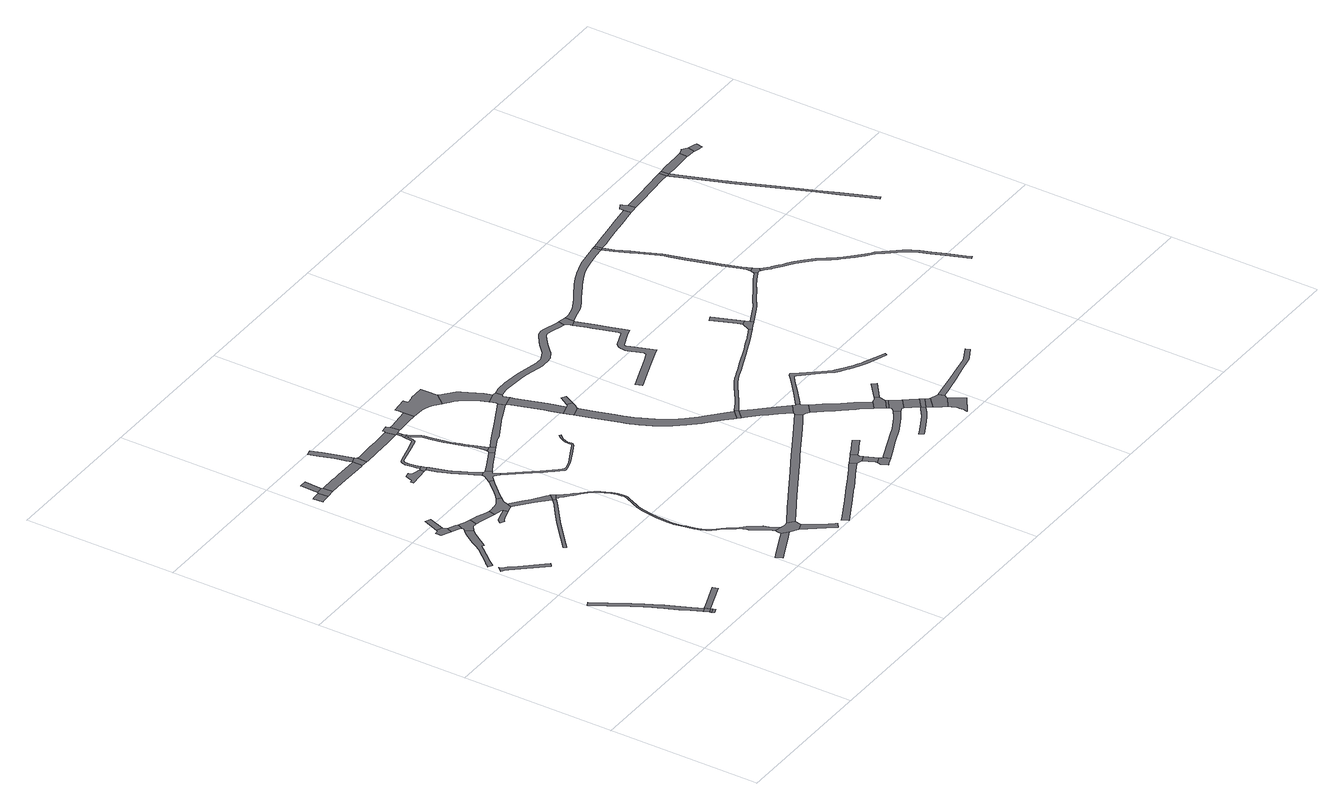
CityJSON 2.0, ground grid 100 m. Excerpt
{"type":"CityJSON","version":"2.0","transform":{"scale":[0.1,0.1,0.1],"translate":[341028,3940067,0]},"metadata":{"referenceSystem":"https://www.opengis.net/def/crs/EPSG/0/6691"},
"CityObjects":{
"road1":{"type":"Road","attributes":{"RoadStructureAttribute.sectionType":"1"},"geometry":[{"type":"MultiSurface","lod":"1","boundaries":[[[0,1,2,3,4,5,6,7,8,9,10,11,12,13,14,15,16,17,18,19,20,21,22,23]]]}]},
"road2":{"type":"Road","geometry":[{"type":"MultiSurface","lod":"1","boundaries":[[[24,10,9,25,26]]]}]},
"road3":{"type":"Road","attributes":{"RoadStructureAttribute.sectionType":"1"},"geometry":[{"type":"MultiSurface","lod":"1","boundaries":[[[25,27,28,26]]]}]},
"road4":{"type":"Road","geometry":[{"type":"MultiSurface","lod":"1","boundaries":[[[29,28,27,30,31]]]}]},
"road5":{"type":"Road","attributes":{"RoadStructureAttribute.sectionType":"1"},"geometry":[{"type":"MultiSurface","lod":"1","boundaries":[[[32,33,34,24,26]]]}]},
"road6":{"type":"Road","attributes":{"RoadStructureAttribute.sectionType":"1"},"geometry":[{"type":"MultiSurface","lod":"1","boundaries":[[[35,36,37,38,39,40,41,42,43,44,45,46,47,48,49]]]}]},
"road7":{"type":"Road","attributes":{"RoadStructureAttribute.sectionType":"1"},"geometry":[{"type":"MultiSurface","lod":"1","boundaries":[[[50,51,52,53,54,55,56,57,58,59,60,61,62,63,64,65,66,67,68,69]]]}]},
"road8":{"type":"Road","geometry":[{"type":"MultiSurface","lod":"1","boundaries":[[[70,71,72,73,74,75,76,77,78,79,80]]]}]},
"road9":{"type":"Road","attributes":{"RoadStructureAttribute.sectionType":"1"},"geometry":[{"type":"MultiSurface","lod":"1","boundaries":[[[81,82,83,74,73,84,85,86,87]]]}]},
"road10":{"type":"Road","geometry":[{"type":"MultiSurface","lod":"1","boundaries":[[[88,89,76,75]]]}]},
"road11":{"type":"Road","geometry":[{"type":"MultiSurface","lod":"1","boundaries":[[[90,91,92,87,86,93,94,69,68,95,96,97,98]]]}]},
"road12":{"type":"Road","attributes":{"RoadStructureAttribute.sectionType":"1"},"geometry":[{"type":"MultiSurface","lod":"1","boundaries":[[[99,100,101,102,103,104]]]}]},
"road13":{"type":"Road","geometry":[{"type":"MultiSurface","lod":"1","boundaries":[[[105,106,107,108,99,104,109,110]]]}]},
"road14":{"type":"Road","attributes":{"RoadStructureAttribute.sectionType":"1"},"geometry":[{"type":"MultiSurface","lod":"1","boundaries":[[[111,112,113,114,115,116,117,118,119,90,98]]]}]},
"road15":{"type":"Road","geometry":[{"type":"MultiSurface","lod":"1","boundaries":[[[106,120,121,122,123,124,125,107]]]}]},
"road16":{"type":"Road","geometry":[{"type":"MultiSurface","lod":"1","boundaries":[[[126,127,128,129,130,131,132,133,134,135,136,137,138]]]}]},
"road17":{"type":"Road","attributes":{"RoadStructureAttribute.sectionType":"1"},"geometry":[{"type":"MultiSurface","lod":"1","boundaries":[[[139,140,141,142,143,144,145,146,147,148,149,150,151,152,153,154,155,156]]]}]},
"road18":{"type":"Road","geometry":[{"type":"MultiSurface","lod":"1","boundaries":[[[137,157,158,159,160,161,162,163,164,165,166,167,168,114,113,169,170,171,172,138]]]}]},
"road19":{"type":"Road","attributes":{"RoadStructureAttribute.sectionType":"1"},"geometry":[{"type":"MultiSurface","lod":"1","boundaries":[[[109,173,174,175,176,177,178,179,180,110]]]}]},
"road20":{"type":"Road","attributes":{"RoadStructureAttribute.sectionType":"1"},"geometry":[{"type":"MultiSurface","lod":"1","boundaries":[[[181,182,183,184,185,186,187,188,189]]]}]},
"road21":{"type":"Road","attributes":{"RoadStructureAttribute.sectionType":"1"},"geometry":[{"type":"MultiSurface","lod":"1","boundaries":[[[190,191,192,193,194,160,159,195,196,197,156]]]}]},
"road22":{"type":"Road","attributes":{"RoadStructureAttribute.sectionType":"1"},"geometry":[{"type":"MultiSurface","lod":"1","boundaries":[[[162,198,199,200,201,202,203,204,205,163]]]}]},
"road23":{"type":"Road","geometry":[{"type":"MultiSurface","lod":"1","boundaries":[[[206,207,208,209,210,211,212,213,214,215,216,217]]]}]},
"road24":{"type":"Road","geometry":[{"type":"MultiSurface","lod":"1","boundaries":[[[155,218,219,190,156]]]}]},
"road25":{"type":"Road","attributes":{"RoadStructureAttribute.sectionType":"1"},"geometry":[{"type":"MultiSurface","lod":"1","boundaries":[[[220,221,222,223,224,225,226,227,228,229,230,231,232,233,234,235,236,237,238,239,240,241,242,243,244,245,246,247,248,249,250,251,252,253,254,255,256,257,258,259,260,261,262,263,264,265,266,267,268,269,219,218,270,271,272,273,274,275,276,277,278,279,280,281,282,283,284,285,286,287,288,289,290,291,292,293,294,295,296,297,298,299,300,301,302,303,304,305,306,307,308,309,310,311,312,313,314,315,316,317,318,319,320]]]}]},
"road26":{"type":"Road","geometry":[{"type":"MultiSurface","lod":"1","boundaries":[[[175,321,322,323,324,325,176]]]}]},
"road27":{"type":"Road","attributes":{"RoadStructureAttribute.sectionType":"1"},"geometry":[{"type":"MultiSurface","lod":"1","boundaries":[[[324,326,327,328,329,330,331,332,333,334,325]]]}]},
"road28":{"type":"Road","geometry":[{"type":"MultiSurface","lod":"1","boundaries":[[[335,336,337,338,339,340,320,319,341,181,189]]]}]},
"road29":{"type":"Road","geometry":[{"type":"MultiSurface","lod":"1","boundaries":[[[342,343,344,345,346,206,217]]]}]},
"road30":{"type":"Road","attributes":{"RoadStructureAttribute.sectionType":"1"},"geometry":[{"type":"MultiSurface","lod":"1","boundaries":[[[347,348,349,350,351,352,343,342,353,354,355,356,357,358,359,360,361]]]}]},
"road31":{"type":"Road","geometry":[{"type":"MultiSurface","lod":"1","boundaries":[[[362,363,361,360,364,365,201,200,366,367,368,369,370,371,372,373,374,375,376,377]]]}]},
"road32":{"type":"Road","attributes":{"RoadStructureAttribute.sectionType":"1"},"geometry":[{"type":"MultiSurface","lod":"1","boundaries":[[[378,379,380,381,336,335,382,383]]]}]},
"road33":{"type":"Road","attributes":{"RoadStructureAttribute.sectionType":"1"},"geometry":[{"type":"MultiSurface","lod":"1","boundaries":[[[384,385,386,387,322,321,388,389,390,391,392]]]}]},
"road34":{"type":"Road","attributes":{"RoadStructureAttribute.sectionType":"1"},"geometry":[{"type":"MultiSurface","lod":"1","boundaries":[[[393,394,395,396,397,398,399,362,377]]]}]},
"road35":{"type":"Road","attributes":{"RoadStructureAttribute.sectionType":"1"},"geometry":[{"type":"MultiSurface","lod":"1","boundaries":[[[400,401,402,403,404,405,406,407,408,409,410,411,412,413,414,415,416,417,418,419,420,421,422,423,424,425,426,427,428,429,430,431,432,433,434,435,436,345,344,437,438,439,440,441,442,443,444,445,446,447,448,449,450,451,452,453,412,454,455,456,457,458,459,460,461,462,463,464,465,466]]]}]},
"road36":{"type":"Road","attributes":{"RoadStructureAttribute.sectionType":"1"},"geometry":[{"type":"MultiSurface","lod":"1","boundaries":[[[467,468,469,470,471,472,473,474,475,476,477,478,479,480,481,482,483,484,485,486,487,488,489,490,491,492,493,494,495,496,497,498,499,500,501,502,503,504,505,506,507,508,509,510,511,373,372]]]}]},
"road37":{"type":"Road","geometry":[{"type":"MultiSurface","lod":"1","boundaries":[[[512,396,395,513,514,515,516,400,466]]]}]},
"road38":{"type":"Road","geometry":[{"type":"MultiSurface","lod":"1","boundaries":[[[517,518,519,413,412,411]]]}]},
"road39":{"type":"Road","attributes":{"RoadStructureAttribute.sectionType":"1"},"geometry":[{"type":"MultiSurface","lod":"1","boundaries":[[[520,518,517,521]]]}]},
"road40":{"type":"Road","geometry":[{"type":"MultiSurface","lod":"1","boundaries":[[[391,520,521,522,523,524,525,526,527,528,529,530,531,532,533,392]]]}]},
"road41":{"type":"Road","attributes":{"RoadStructureAttribute.sectionType":"1"},"geometry":[{"type":"MultiSurface","lod":"1","boundaries":[[[534,535,536,537,538,539,526,525]]]}]},
"road42":{"type":"Road","attributes":{"RoadStructureAttribute.sectionType":"1"},"geometry":[{"type":"MultiSurface","lod":"1","boundaries":[[[540,541,542,543,544,545,546,547,548,549,550,551,552,553,554,555,556,557,558,559,560]]]}]},
"road43":{"type":"Road","attributes":{"RoadStructureAttribute.sectionType":"1"},"geometry":[{"type":"MultiSurface","lod":"1","boundaries":[[[561,562,563,564,565,566,567,568,514,513,569,570,571,572,573,574,575,576,577,578]]]}]},
"road44":{"type":"Road","attributes":{"RoadStructureAttribute.sectionType":"1"},"geometry":[{"type":"MultiSurface","lod":"1","boundaries":[[[579,580,581,582,583,584,585,586,587,588,338,337,589,590,591,592,593,594,595,596,597,598,599,600,601]]]}]},
"road45":{"type":"Road","geometry":[{"type":"MultiSurface","lod":"1","boundaries":[[[536,602,603,604,605,606,607,608,609,610,611,612,613,614,615,616,617,618,537]]]}]},
"road46":{"type":"Road","attributes":{"RoadStructureAttribute.sectionType":"1"},"geometry":[{"type":"MultiSurface","lod":"1","boundaries":[[[619,620,621,622,623,624,625,626,627,628,629,630,631,632,609,608]]]}]},
"road47":{"type":"Road","geometry":[{"type":"MultiSurface","lod":"1","boundaries":[[[633,634,635,636,637,551,550,638]]]}]},
"road48":{"type":"Road","attributes":{"RoadStructureAttribute.sectionType":"1"},"geometry":[{"type":"MultiSurface","lod":"1","boundaries":[[[639,640,641,633,638]]]}]},
"road49":{"type":"Road","attributes":{"RoadStructureAttribute.sectionType":"1"},"geometry":[{"type":"MultiSurface","lod":"1","boundaries":[[[642,643,644,645,646,647,648,649,650]]]}]},
"road50":{"type":"Road","geometry":[{"type":"MultiSurface","lod":"1","boundaries":[[[651,652,627,626,653,654,655,656,561,578,642,650,657,658,659,660]]]}]},
"road51":{"type":"Road","geometry":[{"type":"MultiSurface","lod":"1","boundaries":[[[661,662,663,641,640,664,665,666,667,668]]]}]},
"road52":{"type":"Road","geometry":[{"type":"MultiSurface","lod":"1","boundaries":[[[669,670,671,647,646,672,673,674,675,676,677,678]]]}]},
"road53":{"type":"Road","attributes":{"RoadStructureAttribute.sectionType":"1"},"geometry":[{"type":"MultiSurface","lod":"1","boundaries":[[[635,679,680,681,682,683,684,685,686,687,636]]]}]},
"road54":{"type":"Road","geometry":[{"type":"MultiSurface","lod":"1","boundaries":[[[688,689,690,691,669,678]]]}]},
"road55":{"type":"Road","attributes":{"RoadStructureAttribute.sectionType":"1"},"geometry":[{"type":"MultiSurface","lod":"1","boundaries":[[[692,693,694,695,696,697,698,699,700,701,702,703,704,705,706,707,708,709,710,711,712,674,673,713,714,715,716,717,718,719,720,721,722,723,724,725,726,727,728,729,730,731,732]]]}]},
"road56":{"type":"Road","geometry":[{"type":"MultiSurface","lod":"1","boundaries":[[[731,733,734,735,732]]]}]},
"road57":{"type":"Road","attributes":{"RoadStructureAttribute.sectionType":"1"},"geometry":[{"type":"MultiSurface","lod":"1","boundaries":[[[736,737,738,739,740,741,742,743,744,745,746,747,748,749,750,751,752,753,754,755,661,668]]]}]},
"road58":{"type":"Road","attributes":{"RoadStructureAttribute.sectionType":"1"},"geometry":[{"type":"MultiSurface","lod":"1","boundaries":[[[733,756,757,758,759,760,761,762,763,764,765,766,767,768,769,734]]]}]},
"road59":{"type":"Road","geometry":[{"type":"MultiSurface","lod":"1","boundaries":[[[770,763,762,771,601,600,772,773,774,775,776,777]]]}]},
"road60":{"type":"Road","attributes":{"RoadStructureAttribute.sectionType":"1"},"geometry":[{"type":"MultiSurface","lod":"1","boundaries":[[[660,778,779,780,781,782,783,784,785,786,787,788,789,790,791,792,793,794,795,796,797,798,799,800,801,802,803,804,805,806,807,808,809,810,811,812,813,814,815,816,817,818,819,820,651]]]}]},
"road61":{"type":"Road","attributes":{"RoadStructureAttribute.sectionType":"1"},"geometry":[{"type":"MultiSurface","lod":"1","boundaries":[[[821,822,823,824,825,826,827,828,829,830,831,832,833,834,835,836,837,838,839,840,841,842]]]}]},
"road62":{"type":"Road","attributes":{"RoadStructureAttribute.sectionType":"1"},"geometry":[{"type":"MultiSurface","lod":"1","boundaries":[[[843,844,845,846,774,773,847,848,849,850,851,852,853]]]}]},
"road63":{"type":"Road","geometry":[{"type":"MultiSurface","lod":"1","boundaries":[[[852,854,855,856,857,858,859,853]]]}]},
"road64":{"type":"Road","attributes":{"RoadStructureAttribute.sectionType":"1"},"geometry":[{"type":"MultiSurface","lod":"1","boundaries":[[[860,855,854,861]]]}]},
"road65":{"type":"Road","geometry":[{"type":"MultiSurface","lod":"1","boundaries":[[[862,863,747,746,864,865,866,860,861]]]}]},
"road66":{"type":"Road","attributes":{"RoadStructureAttribute.sectionType":"1"},"geometry":[{"type":"MultiSurface","lod":"1","boundaries":[[[867,868,866,865,869,870]]]}]},
"road67":{"type":"Road","geometry":[{"type":"MultiSurface","lod":"1","boundaries":[[[842,841,871,867,870]]]}]},
"road68":{"type":"Road","attributes":{"RoadStructureAttribute.sectionType":"1"},"geometry":[{"type":"MultiSurface","lod":"1","boundaries":[[[841,872,873,874,875,876,871]]]}]},
"road69":{"type":"Road","attributes":{"RoadStructureAttribute.sectionType":"1"},"geometry":[{"type":"MultiSurface","lod":"1","boundaries":[[[877,878,879,880,881,882,883,884,885,886,887,888,889,890,891,892,893,894,895,896,897,898,899,900,901,902,903,904,905,906,907,908,909,910]]]}]},
"road70":{"type":"Road","geometry":[{"type":"MultiSurface","lod":"1","boundaries":[[[911,912,874,873,913,914,915,916,917,918]]]}]},
"road71":{"type":"Road","attributes":{"RoadStructureAttribute.sectionType":"1"},"geometry":[{"type":"MultiSurface","lod":"1","boundaries":[[[919,920,921,922,923,924,925,926,927,928,929,930,931,932,933,934,935,936,937,938,735,734,939,940,941,942,943,944,945,946,947,948,949,950,951,952,953,954,955,956,957,958]]]}]},
"road72":{"type":"Road","attributes":{"RoadStructureAttribute.sectionType":"1"},"geometry":[{"type":"MultiSurface","lod":"1","boundaries":[[[857,959,960,858]]]}]},
"road73":{"type":"Road","attributes":{"RoadStructureAttribute.sectionType":"1"},"geometry":[{"type":"MultiSurface","lod":"1","boundaries":[[[961,962,916,915,963,964,965,966,967,968,969,970]]]}]},
"road74":{"type":"Road","attributes":{"RoadStructureAttribute.sectionType":"1"},"geometry":[{"type":"MultiSurface","lod":"1","boundaries":[[[776,971,972,973,974,975,976,977,978,979,980,981,982,983,984,985,986,987,988,989,990,991,992,993,994,995,996,997,998,999,1000,1001,1002,1003,1004,1005,1006,1007,1008,777]]]}]},
"road75":{"type":"Road","geometry":[{"type":"MultiSurface","lod":"1","boundaries":[[[1009,1010,1011,799,798,1012,1013,910,909,1014,1015]]]}]},
"road76":{"type":"Road","attributes":{"RoadStructureAttribute.sectionType":"1"},"geometry":[{"type":"MultiSurface","lod":"1","boundaries":[[[1016,1017,1018,1019,1020,1021,1022,1023,1024,1025,1026,1027,1028,911,918]]]}]},
"road77":{"type":"Road","geometry":[{"type":"MultiSurface","lod":"1","boundaries":[[[1029,1030,919,958,1031,1032,1033,1034]]]}]},
"road78":{"type":"Road","attributes":{"RoadStructureAttribute.sectionType":"1"},"geometry":[{"type":"MultiSurface","lod":"1","boundaries":[[[1035,1036,1037,1030,1029]]]}]},
"road79":{"type":"Road","attributes":{"RoadStructureAttribute.sectionType":"1"},"geometry":[{"type":"MultiSurface","lod":"1","boundaries":[[[1038,1039,1040,1041,1042,1043,1044,1045,1046,1047,1048,1049,1050,1051,1052,1053,1054,1055,1056,1057,1058,1059,1060,1061,1062,1063,1064,1065,1066,1067,1068,1069,1070,1071,1072,1073,1074,1075,1009,1015]]]}]},
"road80":{"type":"Road","attributes":{"RoadStructureAttribute.sectionType":"1"},"geometry":[{"type":"MultiSurface","lod":"1","boundaries":[[[1076,1077,1078,1079,1080,1081,1082,1083,1084,1085,1086,1087,1088,1089,1090,1091,1092,1034,1033]]]}]},
"road81":{"type":"Road","geometry":[{"type":"MultiSurface","lod":"1","boundaries":[[[1093,1094,1057,1056]]]}]},
"road82":{"type":"Road","attributes":{"RoadStructureAttribute.sectionType":"1"},"geometry":[{"type":"MultiSurface","lod":"1","boundaries":[[[1056,1095,1096,1097,1098,1099,1100,1101,1102,1103,1104,1105,1106,1107,1108,1109,1110,1111,1112,1113,1114,1115,1116,1117,1118,1093]]]}]},
"road83":{"type":"Road","geometry":[{"type":"MultiSurface","lod":"1","boundaries":[[[1085,1084,1119,1120,1121,1122,1123,1109,1108]]]}]},
"road84":{"type":"Road","attributes":{"RoadStructureAttribute.sectionType":"1"},"geometry":[{"type":"MultiSurface","lod":"1","boundaries":[[[1124,1125,1126,1094,1093,1127,1128,1129,1130,1131,1132,1133]]]}]},
"road85":{"type":"Road","attributes":{"RoadStructureAttribute.sectionType":"1"},"geometry":[{"type":"MultiSurface","lod":"1","boundaries":[[[1134,1135,1136,1137,1138,1139,1140,1141,1142,1143,1144,1145,1146,1147,1148,1149,1150,1151,1152,1153,1154,1155,1156,1157,1158,1159,1160,1161,1162,1163,1164,1165,1166,1167,1168,1169,1170,1171,1172,1173,1174,1175,1176,1177,1178,1179,1180,1181,1182,1183,1184,1185,1186,1187,1121,1120]]]}]},
"road86":{"type":"Road","geometry":[{"type":"MultiSurface","lod":"1","boundaries":[[[1188,1189,1190,1191,1192,1193,1133,1132,1194,1195,1196]]]}]},
"road87":{"type":"Road","attributes":{"RoadStructureAttribute.sectionType":"1"},"geometry":[{"type":"MultiSurface","lod":"1","boundaries":[[[1195,1197,1198,1199,1200,1201,1202,1203,1204,1205,1196]]]}]},
"road88":{"type":"Road","geometry":[{"type":"MultiSurface","lod":"1","boundaries":[[[1206,1207,1202,1201,1208]]]}]},
"road89":{"type":"Road","attributes":{"RoadStructureAttribute.sectionType":"1"},"geometry":[{"type":"MultiSurface","lod":"1","boundaries":[[[1209,1210,1211,1212,1213,1214,1215,1216,1217,1218,1219,1220,1221,1222,1223,1224,1225,1226,1227,1228,1229,1206,1208]]]}]},
"road90":{"type":"Road","attributes":{"RoadStructureAttribute.sectionType":"1"},"geometry":[{"type":"MultiSurface","lod":"1","boundaries":[[[1206,1230,1231,1232,1233,1234,1235,1236,1237,1238,1207]]]}]},
"road91":{"type":"Road","geometry":[{"type":"MultiSurface","lod":"1","boundaries":[[[1239,1240,1234,1233,1241,1242,1243,1244]]]}]},
"road92":{"type":"Road","attributes":{"RoadStructureAttribute.sectionType":"1"},"geometry":[{"type":"MultiSurface","lod":"1","boundaries":[[[1243,1245,1246,1247,1248,1244]]]}]}
},
"vertices":[
[69,707,0],[134,589,0],[170,523,0],[193,478,0],[208,450,0],[222,417,0],[233,390,0],[257,336,0],[285,275,0],[317,208,0],[348,223,0],[317,290,0],[289,350,0],[263,407,0],[250,434,0],[234,463,0],[220,492,0],[208,514,0],[197,537,0],[160,603,0],[96,721,0],[95,721,0],[37,822,0],[9,806,0],
[352,224,0],[332,175,0],[362,189,0],
[337,165,0],[367,176,0],
[373,158,0],[336,165,0],[345,148,0],
[563,265,0],[553,299,0],[368,229,0],
[37,1413,0],[45,1408,0],[51,1403,0],[70,1383,0],[232,1195,0],[238,1201,0],[255,1215,0],[111,1381,0],[92,1403,0],[71,1425,0],[68,1429,0],[65,1434,0],[62,1438,0],[60,1444,0],[32,1415,0],
[245,1787,0],[194,1712,0],[185,1696,0],[174,1676,0],[152,1642,0],[54,1529,0],[53,1529,0],[52,1526,0],[36,1506,0],[33,1504,0],[60,1487,0],[90,1528,0],[96,1535,0],[173,1624,0],[195,1649,0],[206,1640,0],[232,1679,0],[284,1755,0],[302,1773,0],[270,1812,0],
[157,1900,0],[202,1882,0],[210,1878,0],[222,1873,0],[238,1911,0],[224,1938,0],[188,1952,0],[187,1949,0],[182,1945,0],[168,1940,0],[159,1941,0],
[289,1885,0],[254,1903,0],[250,1905,0],[236,1867,0],[270,1850,0],[284,1841,0],[303,1879,0],
[264,2043,0],[227,2057,0],
[382,1847,0],[346,1858,0],[319,1870,0],[286,1837,0],[286,1830,0],[330,1792,0],[342,1796,0],[356,1797,0],[369,1796,0],
[140,2734,0],[84,2728,0],[74,2727,0],[82,2663,0],[91,2664,0],[145,2669,0],
[194,2740,0],[192,2744,0],[146,2741,0],[144,2737,0],[200,2672,0],[198,2737,0],
[403,1790,0],[479,1767,0],[507,1759,0],[513,1802,0],[500,1806,0],[492,1808,0],[466,1819,0],[431,1833,0],[419,1836,0],
[191,2757,0],[196,2857,0],[161,2859,0],[151,2859,0],[151,2856,0],[146,2759,0],
[534,1730,0],[522,1727,0],[499,1721,0],[471,1711,0],[455,1695,0],[450,1684,0],[479,1671,0],[481,1676,0],[489,1684,0],[499,1687,0],[509,1691,0],[573,1709,0],[565,1738,0],
[810,1555,0],[798,1543,0],[792,1538,0],[769,1520,0],[768,1520,0],[704,1470,0],[631,1414,0],[519,1317,0],[509,1308,0],[435,1244,0],[447,1228,0],[514,1286,0],[644,1399,0],[801,1520,0],[811,1528,0],[817,1534,0],[824,1540,0],[810,1556,0],
[597,1716,0],[612,1721,0],[620,1721,0],[637,1757,0],[646,1789,0],[669,1816,0],[645,1836,0],[624,1822,0],[602,1811,0],[570,1803,0],[566,1803,0],[535,1802,0],[536,1752,0],[553,1748,0],[565,1743,0],[567,1740,0],
[302,2674,0],[507,2671,0],[515,2671,0],[517,2737,0],[508,2736,0],[365,2738,0],[332,2738,0],[302,2739,0],
[1233,262,0],[1185,241,0],[1053,179,0],[1009,157,0],[1029,117,0],[1047,126,0],[1073,139,0],[1202,198,0],[1273,231,0],
[846,1594,0],[839,1599,0],[827,1610,0],[753,1662,0],[709,1699,0],[627,1717,0],[730,1632,0],[794,1571,0],
[685,1835,0],[774,1929,0],[798,1953,0],[772,1969,0],[761,1956,0],[754,1947,0],[693,1882,0],[666,1854,0],
[658,2368,0],[620,2375,0],[607,2381,0],[596,2392,0],[590,2404,0],[557,2397,0],[547,2362,0],[544,2353,0],[538,2349,0],[526,2347,0],[528,2327,0],[660,2339,0],
[836,1550,0],[863,1568,0],
[1253,342,0],[1241,390,0],[1194,459,0],[1187,469,0],[1172,480,0],[1155,496,0],[1142,512,0],[1112,558,0],[1094,578,0],[1071,600,0],[1052,623,0],[1036,649,0],[1023,675,0],[1013,713,0],[1003,751,0],[1001,763,0],[995,789,0],[987,833,0],[986,857,0],[986,872,0],[990,916,0],[993,959,0],[999,1010,0],[1007,1058,0],[1013,1079,0],[1020,1103,0],[1033,1131,0],[1044,1153,0],[1063,1193,0],[1070,1207,0],[1072,1216,0],[1073,1225,0],[1072,1245,0],[1068,1275,0],[1064,1294,0],[1058,1310,0],[1042,1345,0],[1030,1372,0],[1026,1381,0],[1019,1392,0],[1012,1401,0],[987,1430,0],[959,1461,0],[932,1492,0],[907,1515,0],[904,1519,0],[893,1531,0],[872,1554,0],[871,1556,0],[866,1563,0],[838,1549,0],[850,1539,0],[851,1538,0],[875,1519,0],[898,1498,0],[918,1480,0],[952,1454,0],[980,1424,0],[1004,1395,0],[1007,1390,0],[1017,1376,0],[1033,1341,0],[1049,1306,0],[1054,1289,0],[1058,1273,0],[1062,1244,0],[1063,1226,0],[1062,1217,0],[1060,1210,0],[1054,1197,0],[1035,1157,0],[1024,1136,0],[1011,1106,0],[1003,1081,0],[997,1060,0],[989,1012,0],[983,960,0],[980,916,0],[976,872,0],[977,852,0],[977,832,0],[985,787,0],[991,759,0],[994,749,0],[1003,710,0],[1013,672,0],[1027,644,0],[1044,617,0],[1064,593,0],[1087,571,0],[1094,563,0],[1104,552,0],[1134,506,0],[1148,489,0],[1155,471,0],[1159,460,0],[1162,439,0],[1207,368,0],[1234,318,0],[1240,305,0],[1292,295,0],
[562,2670,0],[564,2738,0],[561,2741,0],[557,2752,0],[518,2739,0],
[546,2786,0],[534,2839,0],[502,2940,0],[480,3009,0],[442,2997,0],[463,2931,0],[490,2845,0],[495,2829,0],[507,2776,0],
[1321,198,0],[1374,216,0],[1382,260,0],[1338,292,0],[1317,287,0],[1304,288,0],[1237,286,0],
[676,2340,0],[701,2348,0],[691,2380,0],[669,2374,0],[665,2370,0],
[806,2090,0],[771,2161,0],[748,2209,0],[740,2233,0],[723,2283,0],[705,2336,0],[677,2336,0],[696,2274,0],[718,2219,0],[726,2198,0],[746,2156,0],[756,2135,0],[784,2078,0],[805,2034,0],[830,2048,0],
[847,2041,0],[840,2041,0],[806,2024,0],[801,2016,0],[811,1965,0],[818,1972,0],[828,1976,0],[838,1973,0],[845,1967,0],[849,1963,0],[863,1949,0],[875,1958,0],[856,1986,0],[853,1995,0],[854,1999,0],[867,2007,0],
[1496,43,0],[1490,51,0],[1436,118,0],[1420,140,0],[1453,31,0],[1464,17,0],
[780,2738,0],[720,2737,0],[710,2737,0],[584,2734,0],[578,2669,0],[741,2672,0],[782,2673,0],[883,2679,0],[871,2742,0],
[926,2041,0],[1028,2094,0],[1036,2098,0],[1020,2127,0],[1007,2121,0],[911,2071,0],[851,2043,0],
[1066,2158,0],[1033,2244,0],[1017,2291,0],[1008,2321,0],[992,2372,0],[982,2407,0],[970,2487,0],[962,2534,0],[960,2551,0],[942,2576,0],[929,2601,0],[919,2627,0],[905,2621,0],[890,2625,0],[888,2615,0],[882,2573,0],[880,2567,0],[879,2565,0],[872,2561,0],[785,2538,0],[699,2516,0],[687,2512,0],[679,2509,0],[673,2505,0],[671,2503,0],[668,2500,0],[666,2497,0],[664,2494,0],[661,2487,0],[659,2479,0],[657,2472,0],[656,2466,0],[656,2461,0],[656,2451,0],[662,2413,0],[665,2393,0],[668,2376,0],[690,2383,0],[682,2417,0],[676,2453,0],[675,2478,0],[676,2484,0],[677,2487,0],[680,2490,0],[683,2493,0],[686,2496,0],[693,2498,0],[703,2502,0],[790,2524,0],[879,2546,0],[889,2553,0],[894,2560,0],[897,2571,0],[903,2612,0],[915,2595,0],[929,2568,0],[946,2545,0],[948,2532,0],[955,2485,0],[967,2403,0],[978,2366,0],[993,2316,0],[1003,2286,0],[1019,2239,0],[1027,2195,0],[1032,2162,0],[1031,2144,0],
[949,1844,0],[1010,1765,0],[1020,1754,0],[1058,1713,0],[1066,1704,0],[1107,1659,0],[1114,1657,0],[1121,1657,0],[1127,1658,0],[1136,1660,0],[1184,1674,0],[1270,1717,0],[1345,1755,0],[1355,1763,0],[1358,1768,0],[1360,1772,0],[1360,1773,0],[1361,1782,0],[1359,1807,0],[1365,1826,0],[1373,1843,0],[1384,1859,0],[1398,1875,0],[1390,1882,0],[1376,1865,0],[1364,1848,0],[1355,1830,0],[1349,1808,0],[1351,1782,0],[1351,1777,0],[1350,1775,0],[1347,1770,0],[1339,1763,0],[1267,1727,0],[1180,1683,0],[1134,1670,0],[1120,1670,0],[1116,1672,0],[1110,1678,0],[1078,1713,0],[1071,1721,0],[1069,1722,0],[1046,1748,0],[1022,1775,0],[961,1854,0],
[1028,2135,0],[1088,2124,0],[1074,2152,0],[1073,2152,0],[1067,2156,0],
[910,2648,0],[895,2647,0],[895,2644,0],
[891,2677,0],[907,2677,0],
[907,2679,0],[909,2681,0],[917,2683,0],[939,2685,0],[932,2748,0],[928,2751,0],[923,2763,0],[921,2771,0],[881,2764,0],[879,2750,0],[877,2746,0],[877,2745,0],
[949,2686,0],[1047,2691,0],[1099,2690,0],[1101,2762,0],[1043,2757,0],[951,2747,0],
[1556,3,0],[1620,35,0],[1710,82,0],[1852,159,0],[1853,159,0],[1960,218,0],[1972,225,0],[2004,243,0],[2010,246,0],[2033,259,0],[2072,282,0],[2051,319,0],[2029,306,0],[1986,281,0],[1965,270,0],[1914,242,0],[1831,198,0],[1716,136,0],[1689,122,0],[1541,45,0],[1536,43,0],
[1469,2353,0],[1340,2288,0],[1311,2273,0],[1286,2261,0],[1197,2217,0],[1180,2209,0],[1151,2194,0],[1122,2179,0],[1137,2148,0],[1161,2159,0],[1171,2160,0],[1192,2168,0],[1201,2173,0],[1327,2240,0],[1340,2246,0],[1369,2259,0],[1481,2309,0],[1487,2311,0],
[2122,749,0],[2075,722,0],[1934,641,0],[1876,607,0],[1797,561,0],[1794,559,0],[1636,468,0],[1512,396,0],[1486,381,0],[1475,374,0],[1522,344,0],[1538,353,0],[1540,355,0],[1662,425,0],[1819,516,0],[1825,519,0],[1912,570,0],[1959,598,0],[2060,656,0],[2148,706,0],[2262,773,0],[2324,810,0],[2300,851,0],
[1175,2688,0],[1192,2686,0],[1207,2682,0],[1229,2672,0],[1246,2663,0],[1255,2657,0],[1298,2624,0],[1357,2698,0],[1356,2709,0],[1356,2757,0],[1355,2808,0],[1257,2806,0],[1250,2802,0],[1203,2797,0],[1199,2828,0],[1097,2818,0],[1101,2787,0],
[1320,2607,0],[1334,2596,0],[1353,2581,0],[1372,2563,0],[1395,2537,0],[1413,2512,0],[1432,2477,0],[1462,2407,0],[1533,2429,0],[1515,2478,0],[1475,2563,0],[1456,2600,0],[1443,2620,0],[1364,2687,0],
[2151,287,0],[2143,306,0],[2146,322,0],[2126,359,0],[2079,334,0],[2110,269,0],
[2142,196,0],[2146,186,0],[2187,204,0],
[1492,2309,0],[1503,2284,0],[1561,2093,0],[1572,2054,0],[1591,1985,0],[1658,2004,0],[1627,2112,0],[1569,2304,0],[1562,2329,0],
[1556,2425,0],[1537,2425,0],[1464,2402,0],[1474,2366,0],[1474,2363,0],[1471,2357,0],[1550,2370,0],[1553,2375,0],[1555,2378,0],[1560,2380,0],
[2205,185,0],[2194,189,0],[2193,192,0],[2139,158,0],[2138,157,0],[2159,118,0],[2172,125,0],[2221,143,0],
[1678,2014,0],[1671,2007,0],[1662,2003,0],[1603,1945,0],[1610,1922,0],[1678,1942,0],[1679,1945,0],[1679,1946,0],[1696,1969,0],[1711,1994,0],
[2195,347,0],[2231,367,0],[2242,373,0],[2279,394,0],[2257,431,0],[2221,411,0],[2182,389,0],[2174,385,0],[2135,364,0],
[1718,2006,0],[1735,2037,0],[1747,2061,0],[1720,2080,0],
[2126,1177,0],[2082,1218,0],[2025,1268,0],[2024,1269,0],[1986,1303,0],[1927,1364,0],[1879,1423,0],[1845,1475,0],[1827,1508,0],[1825,1511,0],[1809,1543,0],[1793,1578,0],[1791,1584,0],[1777,1618,0],[1762,1657,0],[1761,1663,0],[1741,1727,0],[1730,1764,0],[1707,1838,0],[1688,1904,0],[1679,1936,0],[1641,1819,0],[1675,1707,0],[1692,1652,0],[1702,1623,0],[1709,1602,0],[1721,1572,0],[1730,1550,0],[1747,1513,0],[1749,1509,0],[1763,1479,0],[1786,1439,0],[1823,1382,0],[1875,1319,0],[1938,1253,0],[1963,1231,0],[1978,1217,0],[2036,1166,0],[2074,1125,0],[2087,1111,0],[2141,1163,0],
[2104,1093,0],[2159,1145,0],[2147,1166,0],
[2226,145,0],[2239,151,0],[2308,182,0],[2381,215,0],[2478,254,0],[2497,262,0],[2533,281,0],[2595,315,0],[2630,337,0],[2637,341,0],[2658,354,0],[2632,389,0],[2621,381,0],[2607,369,0],[2575,350,0],[2479,298,0],[2428,277,0],[2366,251,0],[2217,190,0],[2211,187,0],
[2117,1080,0],[2151,1049,0],[2169,1033,0],[2199,1000,0],[2219,977,0],[2256,936,0],[2309,867,0],[2370,913,0],[2310,981,0],[2292,1002,0],[2274,1023,0],[2219,1081,0],[2169,1132,0],[2168,1133,0],
[2384,896,0],[2308,856,0],[2346,806,0],[2367,792,0],[2427,841,0],[2402,874,0],[2407,884,0],[2392,902,0],
[1590,2386,0],[1605,2389,0],[1629,2390,0],[1667,2389,0],[1779,2379,0],[1817,2374,0],[1939,2346,0],[1960,2346,0],[1987,2347,0],[2024,2348,0],[2074,2379,0],[2094,2397,0],[2138,2441,0],[2159,2457,0],[2205,2492,0],[2218,2498,0],[2226,2499,0],[2239,2498,0],[2267,2491,0],[2328,2473,0],[2358,2466,0],[2368,2510,0],[2340,2516,0],[2279,2535,0],[2246,2542,0],[2226,2544,0],[2206,2542,0],[2190,2534,0],[2182,2531,0],[2132,2493,0],[2109,2476,0],[2062,2432,0],[2049,2421,0],[2002,2398,0],[1980,2391,0],[1959,2391,0],[1945,2391,0],[1825,2418,0],[1784,2424,0],[1670,2434,0],[1655,2434,0],[1629,2435,0],[1599,2434,0],
[2749,274,0],[2705,242,0],[2692,233,0],[2681,226,0],[2679,224,0],[2616,191,0],[2558,161,0],[2522,142,0],[2525,136,0],[2533,121,0],[2536,115,0],[2560,128,0],[2614,156,0],[2651,175,0],[2692,197,0],[2694,198,0],[2709,208,0],[2723,217,0],[2729,222,0],[2770,253,0],[2771,254,0],[2753,278,0],
[2589,627,0],[2542,689,0],[2480,774,0],[2457,803,0],[2419,728,0],[2459,676,0],[2481,648,0],[2538,582,0],[2549,567,0],[2598,499,0],[2653,543,0],
[2640,443,0],[2703,488,0],[2712,531,0],[2716,539,0],[2698,561,0],[2684,549,0],
[2712,475,0],[2649,430,0],
[2654,413,0],[2648,402,0],[2686,366,0],[2697,359,0],[2762,409,0],
[2822,331,0],[2788,374,0],[2755,287,0],[2759,282,0],
[2841,307,0],
[2771,253,0],[2794,223,0],[2861,280,0],[2860,282,0],[2859,283,0],
[2408,2339,0],[2417,2311,0],[2436,2249,0],[2463,2162,0],[2462,2144,0],[2356,2102,0],[2345,2092,0],[2336,2079,0],[2332,2062,0],[2330,2045,0],[2329,2031,0],[2331,2014,0],[2366,1923,0],[2358,1905,0],[2296,1880,0],[2206,1846,0],[2062,1793,0],[2078,1751,0],[2221,1803,0],[2312,1838,0],[2385,1864,0],[2429,1880,0],[2414,1922,0],[2375,2026,0],[2367,2052,0],[2372,2066,0],[2476,2107,0],[2515,2118,0],[2513,2133,0],[2504,2166,0],[2480,2241,0],[2455,2323,0],[2418,2436,0],[2381,2423,0],
[2923,266,0],[2915,265,0],[2827,178,0],[2836,167,0],[2847,154,0],[2917,202,0],[2916,203,0],[2931,226,0],
[2894,1547,0],[2792,1496,0],[2791,1496,0],[2787,1494,0],[2755,1480,0],[2706,1458,0],[2579,1405,0],[2509,1376,0],[2488,1368,0],[2464,1357,0],[2427,1342,0],[2400,1328,0],[2398,1327,0],[2358,1301,0],[2292,1256,0],[2283,1250,0],[2260,1234,0],[2241,1221,0],[2211,1201,0],[2182,1185,0],[2175,1155,0],[2221,1184,0],[2253,1204,0],[2291,1231,0],[2304,1240,0],[2369,1284,0],[2410,1311,0],[2424,1318,0],[2436,1324,0],[2471,1339,0],[2496,1350,0],[2517,1358,0],[2586,1386,0],[2678,1425,0],[2714,1440,0],[2761,1461,0],[2796,1478,0],[2836,1496,0],[2861,1508,0],[2903,1529,0],
[2824,622,0],[2803,649,0],
[2981,108,0],[2963,134,0],[2853,140,0],[2856,132,0],[2858,125,0],[2867,100,0],[2867,84,0],[2868,58,0],[2867,47,0],[2866,30,0],
[2421,895,0],[2517,972,0],[2588,1034,0],[2631,1065,0],[2639,1059,0],[2735,953,0],[2759,924,0],[2777,905,0],[2791,889,0],[2814,869,0],[2859,842,0],[2867,837,0],[2894,819,0],[2921,802,0],[2967,781,0],[3063,746,0],[3103,733,0],[3110,750,0],[3071,764,0],[2978,804,0],[2957,812,0],[2932,823,0],[2910,836,0],[2884,853,0],[2867,864,0],[2809,901,0],[2794,914,0],[2783,929,0],[2759,957,0],[2648,1091,0],[2641,1100,0],[2635,1101,0],[2628,1097,0],[2615,1086,0],[2575,1051,0],[2503,991,0],[2438,940,0],[2412,919,0],
[2422,2500,0],[2419,2500,0],[2372,2509,0],[2366,2461,0],[2372,2450,0],[2418,2441,0],[2421,2444,0],
[2992,239,0],[3112,263,0],[3204,285,0],[3306,306,0],[3314,309,0],[3330,316,0],[3409,358,0],[3395,385,0],[3317,343,0],[3297,335,0],[3200,316,0],[3104,298,0],[2975,275,0],
[2953,1613,0],[2919,1600,0],[2939,1546,0],[2948,1551,0],[2973,1563,0],[2965,1581,0],
[2881,1802,0],[2848,1789,0],[2908,1630,0],
[2466,2457,0],[2493,2463,0],[2536,2475,0],[2565,2487,0],[2599,2506,0],[2641,2531,0],[2653,2538,0],[2678,2552,0],[2754,2597,0],[2813,2629,0],[2839,2640,0],[2869,2653,0],[2870,2653,0],[2903,2665,0],[2920,2669,0],[2952,2677,0],[2970,2681,0],[3051,2694,0],[3117,2701,0],[3110,2751,0],[3035,2741,0],[2959,2728,0],[2953,2727,0],[2890,2708,0],[2884,2706,0],[2862,2698,0],[2853,2695,0],[2821,2681,0],[2794,2670,0],[2732,2637,0],[2653,2590,0],[2612,2566,0],[2576,2545,0],[2545,2527,0],[2522,2518,0],[2482,2507,0],[2459,2502,0],[2440,2500,0],
[3067,1609,0],[3115,1633,0],[3135,1646,0],[3168,1669,0],[3269,1733,0],[3293,1749,0],[3343,1780,0],[3400,1810,0],[3408,1813,0],[3400,1839,0],[3391,1828,0],[3333,1797,0],[3282,1765,0],[3257,1749,0],[3157,1686,0],[3105,1650,0],[3058,1627,0],
[3138,2706,0],[3131,2754,0],
[3143,2632,0],[3184,2543,0],[3187,2535,0],[3204,2498,0],[3259,2381,0],[3264,2357,0],[3269,2334,0],[3292,2241,0],[3324,2133,0],[3353,2037,0],[3357,2026,0],[3392,1920,0],[3401,1886,0],[3403,1858,0],[3432,1868,0],[3410,1927,0],[3372,2043,0],[3343,2139,0],[3311,2247,0],[3280,2366,0],[3276,2384,0],[3223,2506,0],[3200,2555,0],[3162,2639,0],
[3426,1818,0],[3434,1814,0],[3452,1830,0],[3446,1836,0],[3440,1845,0],
[3400,2791,0],[3353,2784,0],[3209,2765,0],[3188,2712,0],[3218,2717,0],[3318,2731,0],[3404,2744,0],[3511,2758,0],[3535,2761,0],[3529,2810,0],
[3454,1798,0],[3488,1768,0],[3493,1764,0],[3530,1737,0],[3543,1728,0],[3573,1707,0],[3606,1684,0],[3651,1643,0],[3698,1598,0],[3716,1575,0],[3735,1549,0],[3750,1528,0],[3775,1497,0],[3786,1485,0],[3845,1424,0],[3857,1411,0],[3889,1385,0],[3923,1357,0],[3938,1346,0],[3973,1304,0],[4041,1221,0],[4052,1208,0],[4067,1184,0],[4075,1166,0],[4086,1142,0],[4111,1079,0],[4144,998,0],[4199,854,0],[4217,861,0],[4203,898,0],[4163,1005,0],[4130,1086,0],[4105,1150,0],[4084,1193,0],[4068,1220,0],[4056,1234,0],[3988,1317,0],[3980,1327,0],[3951,1360,0],[3936,1372,0],[3874,1423,0],[3814,1484,0],[3790,1510,0],[3751,1561,0],[3732,1587,0],[3713,1611,0],[3665,1658,0],[3619,1699,0],[3585,1724,0],[3561,1740,0],[3541,1753,0],[3506,1780,0],[3501,1784,0],[3468,1812,0],
[3586,2820,0],[3572,2847,0],[3567,2856,0],[3532,2838,0],[3534,2826,0],[3533,2816,0],[3556,2764,0],[3593,2766,0],[3589,2816,0],
[3599,2767,0],[3662,2772,0],[3805,2784,0],[3909,2792,0],[3962,2792,0],[3958,2841,0],[3802,2829,0],[3750,2825,0],[3594,2816,0],
[3986,2792,0],[3982,2843,0],[3965,2785,0],
[3969,2774,0],[3998,2698,0],[4026,2622,0],[4072,2505,0],[4073,2503,0],[4088,2464,0],[4096,2443,0],[4197,2194,0],[4286,1976,0],[4339,1843,0],[4426,1626,0],[4444,1634,0],[4354,1860,0],[4305,1983,0],[4214,2206,0],[4116,2448,0],[4109,2467,0],[4096,2500,0],[4086,2523,0],[4045,2629,0],[3988,2785,0],
[4001,2792,0],[4043,2792,0],[4165,2799,0],[4194,2798,0],[4195,2852,0],[4149,2851,0],[4097,2849,0],[4042,2848,0],[4035,2847,0],
[4237,2867,0],[4236,2865,0],[4202,2798,0],[4248,2795,0],[4259,2792,0],[4270,2840,0],
[4291,2785,0],[4323,2778,0],[4333,2824,0],[4323,2826,0]
]}
